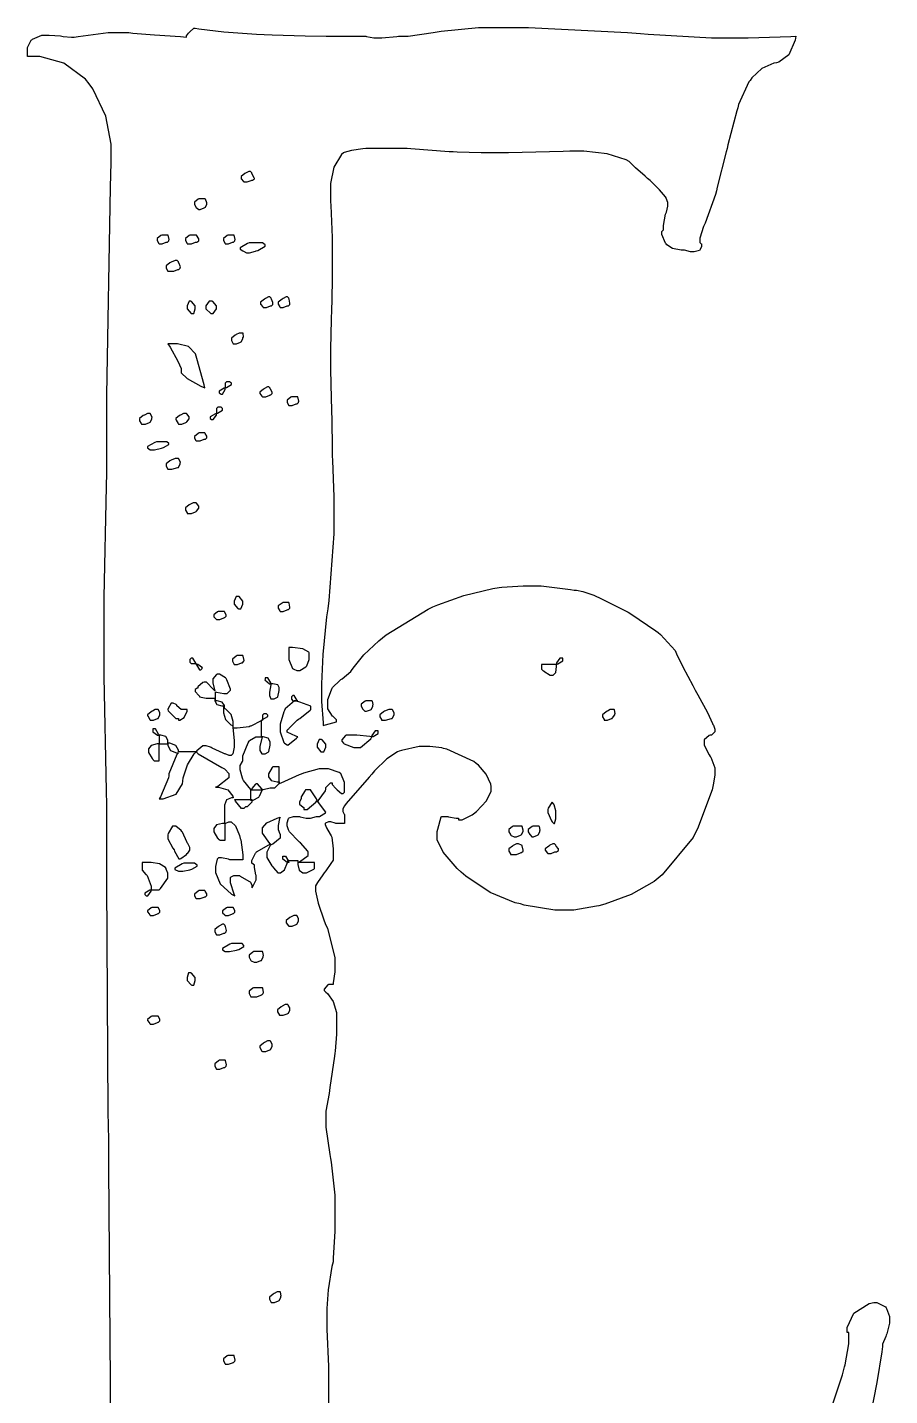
# Model space of a CAD drawing. Extents: x 55 to 302, y 40 to 307.
# Drawn here: x 256.8 to 291.2, y 88.8 to 143.5 of the extents above; entities that cross this region are included whole.
import ezdxf

# ---------------------------------------------------------------- set-up
doc = ezdxf.new("R2010")
doc.units = 0
doc.header["$MEASUREMENT"] = 0

msp = doc.modelspace()

# ---------------------------------------------------------------- linework, layer by layer
at = {"color": 32}
for points in [[(260.103, 86.184), (260.103, 89.4031), (260.041, 97.9495), (260.033, 99.0604), (260.015, 100.172), (259.961, 109.367), (259.961, 112.43), (259.944, 112.995), (259.857, 117.547), (259.857, 119.063), (259.857, 120.722), (259.944, 125.14), (259.961, 125.695), (259.961, 128.791), (260.112, 137.09), (260.138, 138.077), (260.138, 138.429), (260.138, 138.806), (259.921, 139.93), (259.406, 141.024), (259.256, 141.217), (259.106, 141.403), (258.241, 142.041), (257.283, 142.31), (256.963, 142.31), (256.786, 142.31), (256.786, 142.558), (256.786, 142.664), (256.937, 142.965), (256.963, 142.981), (256.989, 143.009), (257.365, 143.158), (257.492, 143.158), (257.659, 143.158), (258.109, 143.131), (258.163, 143.122), (258.215, 143.113), (258.546, 143.087), (258.656, 143.087), (258.815, 143.113), (260.018, 143.264), (260.42, 143.264), (260.843, 143.264), (260.993, 143.246), (261.857, 143.176), (262.898, 143.105), (263.136, 143.087), (263.136, 143.131), (263.224, 143.246), (263.242, 143.264), (263.269, 143.29), (263.434, 143.44), (263.489, 143.44), (263.639, 143.414), (264.627, 143.29), (265.932, 143.202), (266.241, 143.192), (266.558, 143.176), (267.881, 143.131), (268.715, 143.122), (268.993, 143.122), (270.298, 143.122), (270.324, 143.105), (270.622, 143.051), (270.721, 143.051), (270.941, 143.051), (271.533, 143.113), (271.603, 143.122), (271.99, 143.122), (272.996, 143.272), (273.156, 143.298), (273.305, 143.326), (274.806, 143.474), (275.307, 143.474), (276.797, 143.474), (280.757, 143.272), (281.27, 143.228), (281.579, 143.202), (284.098, 143.051), (284.938, 143.051), (285.572, 143.051), (287.275, 143.113), (287.478, 143.122), (287.452, 142.963), (287.196, 142.382), (286.799, 142.081), (286.702, 142.063), (286.596, 142.047), (286.119, 141.83), (285.714, 141.456), (285.644, 141.358), (285.6, 141.305), (285.185, 140.389), (285.151, 140.265), (285.115, 140.142), (284.762, 138.783), (284.728, 138.642), (284.692, 138.501), (284.337, 137.09), (284.303, 136.948), (284.267, 136.808), (283.854, 135.661), (283.81, 135.573), (283.782, 135.52), (283.633, 135.057), (283.633, 134.902), (283.633, 134.885), (283.686, 134.831), (283.704, 134.831), (283.704, 134.761), (283.704, 134.714), (283.62, 134.572), (283.417, 134.515), (283.351, 134.515), (283.263, 134.515), (283.024, 134.577), (282.998, 134.585), (282.887, 134.585), (282.552, 134.643), (282.319, 134.787), (282.292, 134.831), (282.265, 134.859), (282.116, 135.21), (282.116, 135.326), (282.186, 135.396), (282.186, 135.564), (282.274, 136.014), (282.292, 136.066), (282.309, 136.094), (282.363, 136.338), (282.363, 136.419), (282.363, 136.481), (282.301, 136.657), (282.292, 136.665), (282.265, 136.71), (282.028, 136.988), (281.649, 137.355), (281.553, 137.443), (281.455, 137.531), (281.076, 137.871), (280.837, 138.086), (280.811, 138.113), (280.695, 138.184), (279.937, 138.431), (279.005, 138.535), (278.694, 138.535), (278.448, 138.535), (278.183, 138.519), (276, 138.465), (275.273, 138.465), (274.902, 138.465), (273.95, 138.493), (273.792, 138.501), (273.631, 138.511), (272.096, 138.625), (271.956, 138.642), (270.298, 138.642), (270.182, 138.625), (269.725, 138.553), (269.442, 138.483), (269.416, 138.465), (269.328, 138.395), (269.019, 137.888), (268.887, 137.236), (268.887, 137.018), (268.887, 136.525), (268.903, 136.367), (268.957, 135.084), (268.957, 134.655), (268.957, 133.809), (268.957, 133.342), (268.931, 132.081), (268.923, 131.939), (268.913, 131.798), (268.887, 130.634), (268.887, 130.245), (268.887, 129.814), (268.913, 128.668), (268.923, 128.517), (268.931, 128.368), (268.957, 126.866), (268.957, 126.365), (268.975, 126.18), (269.029, 124.732), (269.029, 124.248), (269.029, 123.252), (268.825, 120.588), (268.781, 120.261), (268.737, 119.936), (268.591, 118.437), (268.534, 117.267), (268.534, 116.876), (268.534, 116.558), (268.595, 115.703), (268.604, 115.605), (268.692, 115.623), (269.133, 115.743), (269.133, 115.781), (269.133, 115.825), (269.019, 115.941), (268.993, 115.958), (268.966, 115.976), (268.789, 116.266), (268.781, 116.31), (268.781, 116.487), (268.781, 116.637), (268.931, 117.026), (268.957, 117.086), (268.975, 117.114), (269.266, 117.405), (269.31, 117.439), (269.354, 117.467), (269.707, 117.758), (269.735, 117.792), (269.795, 117.89), (270.218, 118.419), (270.819, 118.984), (270.969, 119.098), (271.118, 119.222), (272.794, 120.245), (272.98, 120.333), (273.173, 120.421), (274.209, 120.788), (275.369, 121.065), (275.626, 121.109), (275.73, 121.127), (276.578, 121.179), (276.86, 121.179), (277.301, 121.179), (278.474, 121.03), (278.624, 121.003), (278.711, 121.003), (278.971, 120.946), (279.4, 120.8), (279.506, 120.756), (279.611, 120.712), (280.669, 120.183), (280.775, 120.121), (280.881, 120.06), (281.887, 119.381), (281.976, 119.309), (282.064, 119.239), (282.654, 118.595), (282.681, 118.533), (282.707, 118.463), (282.962, 117.948), (283.359, 117.202), (283.457, 117.016), (283.562, 116.832), (283.942, 116.118), (284.145, 115.685), (284.163, 115.641), (284.179, 115.615), (284.233, 115.449), (284.233, 115.394), (284.233, 115.35), (284.1, 115.218), (284.056, 115.218), (284.012, 115.2), (283.81, 115.028), (283.81, 114.97), (283.81, 114.821), (284.012, 114.432), (284.056, 114.37), (284.082, 114.344), (284.233, 113.914), (284.233, 113.771), (284.233, 113.622), (284.171, 113.234), (284.163, 113.171), (284.135, 113.031), (283.545, 111.47), (283.457, 111.301), (283.369, 111.135), (282.134, 109.634), (281.976, 109.502), (281.816, 109.379), (280.899, 108.85), (279.841, 108.463), (279.612, 108.409), (279.506, 108.383), (278.605, 108.233), (278.306, 108.233), (277.847, 108.233), (276.63, 108.435), (276.472, 108.479), (276.268, 108.523), (275.263, 108.93), (274.293, 109.583), (274.108, 109.75), (273.949, 109.892), (273.393, 110.539), (273.156, 111.031), (273.156, 111.195), (273.156, 111.372), (273.173, 111.46), (273.315, 111.955), (273.333, 111.971), (273.579, 111.971), (273.605, 111.955), (273.903, 111.901), (274.002, 111.901), (274.002, 111.831), (274.151, 111.831), (274.548, 112.033), (274.602, 112.077), (274.716, 112.165), (275.125, 112.59), (275.307, 112.974), (275.307, 113.101), (275.307, 113.171), (275.289, 113.26), (275.113, 113.657), (274.796, 114.017), (274.708, 114.088), (274.62, 114.16), (273.535, 114.662), (273.403, 114.689), (273.341, 114.706), (272.857, 114.759), (272.697, 114.759), (272.433, 114.759), (271.727, 114.61), (271.639, 114.583), (271.567, 114.556), (271.144, 114.27), (270.651, 113.789), (270.545, 113.665), (270.439, 113.542), (269.522, 112.484), (269.452, 112.396), (269.434, 112.378), (269.382, 112.259), (269.382, 112.219), (269.382, 112.175), (269.442, 112.061), (269.452, 112.043), (269.452, 111.69), (269.099, 111.69), (269.072, 111.708), (268.906, 111.76), (268.853, 111.76), (268.809, 111.76), (268.692, 111.7), (268.676, 111.69), (268.676, 111.649), (268.733, 111.522), (268.879, 111.267), (268.923, 111.195), (268.939, 111.143), (268.993, 110.68), (268.993, 110.526), (268.993, 110.279), (268.993, 110.232), (268.909, 110.089), (268.701, 109.794), (268.64, 109.714), (268.578, 109.635), (268.37, 109.34), (268.288, 109.197), (268.288, 109.149), (268.288, 108.99), (268.392, 108.511), (268.639, 107.801), (268.71, 107.633), (268.771, 107.51), (269.063, 106.332), (269.063, 105.94), (269.063, 105.773), (269.001, 105.322), (268.993, 105.268), (268.817, 105.268), (268.789, 105.252), (268.64, 105.079), (268.64, 105.022), (268.71, 104.951), (268.771, 104.907), (269.001, 104.586), (269.124, 104.14), (269.133, 104.033), (269.133, 103.54), (269.133, 103.285), (269.072, 102.606), (269.063, 102.518), (269.045, 102.395), (268.869, 101.151), (268.853, 101.035), (268.835, 100.912), (268.71, 100.211), (268.71, 99.9765), (268.71, 99.5634), (268.859, 98.4691), (268.887, 98.3188), (268.913, 98.1699), (269.063, 96.8541), (269.063, 96.4145), (269.063, 95.8151), (269.063, 95.4098), (269.001, 94.3335), (268.993, 94.1917), (268.949, 93.9987), (268.803, 93.0674), (268.746, 92.323), (268.746, 92.075), (268.746, 91.5017), (268.807, 90.012), (268.817, 89.7819), (268.817, 88.864), (268.817, 88.3348)], [(288.324, 86.6429), (289.33, 89.6772), (289.418, 89.9943), (289.445, 90.0825), (289.595, 90.9161), (289.595, 91.1931), (289.595, 91.3694), (289.524, 91.3694), (289.524, 91.5624), (289.789, 92.1413), (290.406, 92.5241), (290.583, 92.5682), (290.705, 92.5682), (291.05, 92.3932), (291.078, 92.3576), (291.094, 92.323), (291.218, 92.0048), (291.218, 91.8986), (291.218, 91.7402), (291.104, 91.3172), (291.078, 91.2633), (291.06, 91.211), (290.935, 90.9066), (290.935, 90.8043), (290.908, 90.5937), (290.705, 89.377), (290.432, 87.9479)]]:
    msp.add_lwpolyline(points, dxfattribs=at)
for points in [[(265.748, 137.654), (265.748, 137.672), (265.694, 137.724), (265.678, 137.724), (265.634, 137.724), (265.517, 137.663), (265.501, 137.654), (265.473, 137.637), (265.325, 137.517), (265.325, 137.477), (265.325, 137.433), (265.412, 137.319), (265.429, 137.301), (265.501, 137.301), (265.562, 137.301), (265.72, 137.363), (265.748, 137.371), (265.774, 137.371), (265.854, 137.425), (265.854, 137.443), (265.844, 137.469), (265.756, 137.637), (265.748, 137.654)], [(263.878, 136.631), (263.631, 136.631), (263.604, 136.615), (263.455, 136.495), (263.455, 136.455), (263.455, 136.411), (263.515, 136.296), (263.525, 136.278), (263.631, 136.208), (263.692, 136.208), (263.85, 136.27), (263.878, 136.278), (263.894, 136.296), (263.948, 136.416), (263.948, 136.455), (263.956, 136.473), (263.894, 136.615), (263.878, 136.631)], [(262.396, 135.184), (262.15, 135.184), (262.122, 135.168), (261.973, 135.048), (261.973, 135.008), (261.973, 134.964), (262.034, 134.849), (262.044, 134.831), (262.114, 134.831), (262.175, 134.831), (262.333, 134.893), (262.36, 134.902), (262.377, 134.902), (262.431, 134.955), (262.431, 134.973), (262.449, 135), (262.413, 135.176), (262.396, 135.184)], [(263.525, 135.184), (263.278, 135.184), (263.251, 135.168), (263.102, 135.048), (263.102, 135.008), (263.102, 134.964), (263.163, 134.849), (263.172, 134.831), (263.278, 134.831), (263.339, 134.831), (263.497, 134.893), (263.525, 134.902), (263.551, 134.902), (263.631, 134.955), (263.631, 134.973), (263.631, 135.027), (263.542, 135.176), (263.525, 135.184)], [(265.042, 135.184), (264.796, 135.184), (264.768, 135.168), (264.619, 135.048), (264.619, 135.008), (264.619, 134.964), (264.68, 134.849), (264.69, 134.831), (264.76, 134.831), (264.82, 134.831), (264.979, 134.893), (265.006, 134.902), (265.023, 134.902), (265.077, 134.955), (265.077, 134.973), (265.085, 135), (265.05, 135.176), (265.042, 135.184)], [(266.171, 134.867), (265.642, 134.867), (265.58, 134.841), (265.289, 134.676), (265.289, 134.621), (265.395, 134.549), (265.412, 134.533), (265.532, 134.479), (265.571, 134.479), (265.66, 134.479), (265.897, 134.541), (265.924, 134.549), (265.985, 134.567), (266.277, 134.74), (266.277, 134.797), (266.171, 134.867)], [(262.819, 134.092), (262.819, 134.109), (262.766, 134.162), (262.749, 134.162), (262.687, 134.162), (262.529, 134.101), (262.503, 134.092), (262.475, 134.074), (262.326, 133.955), (262.326, 133.915), (262.326, 133.871), (262.387, 133.756), (262.396, 133.739), (262.573, 133.739), (262.634, 133.739), (262.792, 133.801), (262.819, 133.809), (262.836, 133.809), (262.89, 133.863), (262.89, 133.879), (262.898, 133.907), (262.836, 134.074), (262.819, 134.092)], [(263.172, 132.292), (263.172, 132.231), (263.321, 132.055), (263.349, 132.045), (263.419, 132.045), (263.435, 132.045), (263.489, 132.231), (263.489, 132.292), (263.489, 132.354), (263.339, 132.53), (263.313, 132.538), (263.242, 132.538), (263.242, 132.538), (263.172, 132.354), (263.172, 132.292)], [(264.337, 132.292), (264.337, 132.354), (264.186, 132.53), (264.16, 132.538), (264.09, 132.538), (264.046, 132.538), (263.914, 132.354), (263.914, 132.292), (263.914, 132.231), (264.116, 132.055), (264.16, 132.045), (264.204, 132.045), (264.337, 132.231), (264.337, 132.292)], [(266.524, 132.644), (266.524, 132.662), (266.47, 132.715), (266.453, 132.715), (266.409, 132.715), (266.294, 132.654), (266.277, 132.644), (266.25, 132.628), (266.101, 132.508), (266.101, 132.468), (266.101, 132.424), (266.189, 132.31), (266.207, 132.292), (266.277, 132.292), (266.338, 132.292), (266.496, 132.354), (266.524, 132.362), (266.54, 132.362), (266.594, 132.416), (266.594, 132.432), (266.594, 132.486), (266.54, 132.628), (266.524, 132.644)], [(267.229, 132.644), (267.229, 132.662), (267.176, 132.715), (267.159, 132.715), (267.115, 132.715), (266.999, 132.654), (266.983, 132.644), (266.955, 132.628), (266.806, 132.508), (266.806, 132.468), (266.806, 132.424), (266.867, 132.31), (266.876, 132.292), (266.947, 132.292), (267.007, 132.292), (267.167, 132.354), (267.193, 132.362), (267.211, 132.362), (267.265, 132.416), (267.265, 132.432), (267.273, 132.46), (267.237, 132.628), (267.229, 132.644)], [(265.395, 131.269), (265.289, 131.269), (265.245, 131.269), (265.129, 131.207), (265.113, 131.197), (265.085, 131.181), (264.936, 131.061), (264.936, 131.021), (264.936, 130.977), (264.997, 130.863), (265.006, 130.845), (265.077, 130.845), (265.139, 130.845), (265.297, 130.908), (265.325, 130.917), (265.341, 130.934), (265.395, 131.054), (265.395, 131.093), (265.412, 131.111), (265.403, 131.261), (265.395, 131.269)], [(263.878, 129.081), (263.85, 129.197), (263.551, 130.255), (263.525, 130.351), (263.497, 130.44), (263.216, 130.73), (262.786, 130.845), (262.643, 130.845), (262.396, 130.845), (262.485, 130.704), (262.793, 130.154), (262.926, 129.853), (262.926, 129.752), (262.926, 129.679), (263.163, 129.457), (263.718, 129.153), (263.878, 129.081)], [(264.69, 129.081), (264.645, 129.064), (264.443, 128.945), (264.443, 128.904), (264.443, 128.888), (264.521, 128.834), (264.547, 128.834), (264.582, 128.834), (264.69, 129.02), (264.69, 129.081), (264.734, 129.099), (264.936, 129.219), (264.936, 129.257), (264.936, 129.275), (264.856, 129.329), (264.83, 129.329), (264.76, 129.329), (264.742, 129.329), (264.69, 129.275), (264.69, 129.257), (264.69, 129.081)], [(266.171, 128.728), (266.241, 128.728), (266.302, 128.728), (266.462, 128.791), (266.488, 128.8), (266.506, 128.8), (266.56, 128.853), (266.56, 128.87), (266.56, 128.914), (266.496, 129.03), (266.488, 129.046), (266.488, 129.064), (266.434, 129.117), (266.417, 129.117), (266.373, 129.117), (266.258, 129.056), (266.241, 129.046), (266.214, 129.03), (266.065, 128.91), (266.065, 128.87), (266.073, 128.862), (266.153, 128.746), (266.171, 128.728)], [(267.582, 128.728), (267.335, 128.728), (267.308, 128.712), (267.159, 128.592), (267.159, 128.552), (267.159, 128.507), (267.22, 128.393), (267.229, 128.375), (267.299, 128.375), (267.36, 128.375), (267.52, 128.439), (267.546, 128.447), (267.564, 128.447), (267.618, 128.501), (267.618, 128.517), (267.626, 128.545), (267.59, 128.72), (267.582, 128.728)], [(261.691, 128.058), (261.621, 128.058), (261.577, 128.058), (261.461, 127.998), (261.444, 127.988), (261.416, 127.972), (261.268, 127.852), (261.268, 127.812), (261.268, 127.768), (261.328, 127.653), (261.338, 127.635), (261.444, 127.635), (261.505, 127.635), (261.663, 127.697), (261.691, 127.706), (261.707, 127.724), (261.761, 127.843), (261.761, 127.882), (261.769, 127.9), (261.707, 128.042), (261.691, 128.058)], [(262.819, 127.635), (262.89, 127.635), (262.95, 127.635), (263.11, 127.697), (263.136, 127.706), (263.154, 127.724), (263.242, 127.843), (263.242, 127.882), (263.242, 127.926), (263.154, 128.042), (263.136, 128.058), (263.066, 128.058), (263.022, 128.058), (262.906, 127.998), (262.89, 127.988), (262.862, 127.972), (262.713, 127.852), (262.713, 127.812), (262.722, 127.795), (262.81, 127.653), (262.819, 127.635)], [(264.337, 128.058), (264.381, 128.076), (264.583, 128.196), (264.583, 128.235), (264.583, 128.253), (264.53, 128.305), (264.513, 128.305), (264.407, 128.305), (264.389, 128.305), (264.337, 128.253), (264.337, 128.235), (264.337, 128.058), (264.293, 128.042), (264.09, 127.922), (264.09, 127.882), (264.09, 127.865), (264.142, 127.812), (264.16, 127.812), (264.204, 127.812), (264.337, 127.998), (264.337, 128.058)], [(263.525, 126.964), (263.631, 126.964), (263.692, 126.964), (263.85, 127.028), (263.878, 127.036), (263.894, 127.036), (263.948, 127.09), (263.948, 127.106), (263.948, 127.15), (263.886, 127.266), (263.878, 127.283), (263.631, 127.283), (263.604, 127.266), (263.455, 127.146), (263.455, 127.106), (263.455, 127.072), (263.515, 126.974), (263.525, 126.964)], [(261.691, 126.611), (261.761, 126.611), (261.866, 126.611), (262.14, 126.675), (262.184, 126.683), (262.228, 126.701), (262.431, 126.821), (262.431, 126.86), (262.36, 126.93), (261.938, 126.93), (261.875, 126.904), (261.585, 126.738), (261.585, 126.683), (261.691, 126.611)], [(262.819, 126.258), (262.749, 126.258), (262.687, 126.258), (262.529, 126.198), (262.503, 126.188), (262.475, 126.172), (262.326, 126.052), (262.326, 126.012), (262.326, 125.968), (262.387, 125.853), (262.396, 125.835), (262.467, 125.835), (262.555, 125.835), (262.792, 125.898), (262.819, 125.906), (262.836, 125.924), (262.89, 126.044), (262.89, 126.082), (262.898, 126.1), (262.836, 126.25), (262.819, 126.258)], [(263.525, 124.495), (263.455, 124.495), (263.411, 124.495), (263.295, 124.434), (263.278, 124.424), (263.251, 124.408), (263.102, 124.288), (263.102, 124.248), (263.102, 124.204), (263.163, 124.09), (263.172, 124.072), (263.278, 124.072), (263.339, 124.072), (263.497, 124.134), (263.525, 124.142), (263.542, 124.16), (263.631, 124.28), (263.631, 124.318), (263.631, 124.362), (263.542, 124.478), (263.525, 124.495)], [(265.042, 120.51), (265.042, 120.448), (265.191, 120.271), (265.219, 120.261), (265.289, 120.261), (265.315, 120.261), (265.395, 120.448), (265.395, 120.51), (265.395, 120.571), (265.245, 120.748), (265.219, 120.756), (265.148, 120.756), (265.121, 120.756), (265.042, 120.571), (265.042, 120.51)], [(267.229, 120.51), (266.983, 120.51), (266.955, 120.492), (266.806, 120.373), (266.806, 120.333), (266.806, 120.289), (266.867, 120.174), (266.876, 120.157), (266.947, 120.157), (267.007, 120.157), (267.167, 120.219), (267.193, 120.227), (267.211, 120.227), (267.265, 120.281), (267.265, 120.297), (267.273, 120.325), (267.237, 120.492), (267.229, 120.51)], [(264.337, 119.838), (264.407, 119.838), (264.468, 119.838), (264.626, 119.9), (264.654, 119.908), (264.67, 119.908), (264.724, 119.962), (264.724, 119.98), (264.724, 120.025), (264.662, 120.139), (264.654, 120.157), (264.407, 120.157), (264.379, 120.139), (264.231, 120.02), (264.231, 119.98), (264.231, 119.946), (264.319, 119.848), (264.337, 119.838)], [(267.229, 118.71), (267.229, 118.357), (267.229, 118.234), (267.378, 117.873), (267.406, 117.864), (267.422, 117.846), (267.542, 117.792), (267.582, 117.792), (267.67, 117.792), (267.907, 117.942), (267.935, 117.968), (267.951, 117.986), (268.041, 118.238), (268.041, 118.321), (268.041, 118.497), (268.023, 118.533), (267.781, 118.658), (267.367, 118.71), (267.229, 118.71)], [(263.525, 118.04), (263.507, 118.084), (263.387, 118.287), (263.349, 118.287), (263.331, 118.287), (263.278, 118.234), (263.278, 118.217), (263.278, 118.145), (263.278, 118.128), (263.331, 118.074), (263.349, 118.074), (263.525, 118.074), (263.542, 118.03), (263.662, 117.828), (263.701, 117.828), (263.718, 117.828), (263.772, 117.881), (263.772, 117.898), (263.773, 117.902), (263.587, 118.04), (263.525, 118.04)], [(265.395, 118.393), (265.148, 118.393), (265.121, 118.375), (264.972, 118.256), (264.972, 118.217), (264.972, 118.172), (265.032, 118.058), (265.042, 118.04), (265.113, 118.04), (265.173, 118.04), (265.332, 118.102), (265.359, 118.11), (265.376, 118.11), (265.429, 118.164), (265.429, 118.181), (265.438, 118.199), (265.403, 118.375), (265.395, 118.393)], [(277.919, 118.04), (277.319, 118.04), (277.319, 117.864), (277.319, 117.846), (277.372, 117.792), (277.39, 117.792), (277.406, 117.766), (277.658, 117.615), (277.742, 117.615), (277.777, 117.615), (277.883, 117.723), (277.919, 117.961), (277.919, 118.04), (277.963, 118.058), (278.165, 118.178), (278.165, 118.217), (278.165, 118.287), (278.095, 118.287), (278.051, 118.287), (277.919, 118.102), (277.919, 118.04)], [(267.582, 110.137), (267.582, 110.059), (267.638, 109.82), (267.781, 109.714), (267.829, 109.714), (267.933, 109.714), (268.225, 109.864), (268.252, 109.89), (268.252, 110.137), (267.582, 110.137), (267.652, 110.164), (268.005, 110.409), (268.005, 110.49), (268.005, 110.56), (267.987, 110.588), (267.696, 110.914), (267.652, 110.949), (267.608, 110.985), (267.255, 111.363), (267.229, 111.408), (267.211, 111.435), (267.159, 111.601), (267.159, 111.654), (267.159, 111.716), (267.22, 111.893), (267.229, 111.901), (267.246, 111.919), (267.418, 111.971), (267.476, 111.971), (267.652, 111.971), (267.678, 111.955), (267.922, 111.901), (268.005, 111.901), (268.093, 111.901), (268.33, 111.963), (268.358, 111.971), (268.446, 111.971), (268.692, 112.121), (268.71, 112.147), (268.71, 112.147), (268.418, 112.528), (268.358, 112.572), (268.402, 112.59), (268.692, 112.995), (268.71, 113.065), (268.71, 113.127), (268.895, 113.312), (268.957, 113.312), (268.957, 113.251), (269.107, 113.093), (269.133, 113.065), (269.16, 113.039), (269.325, 112.889), (269.382, 112.889), (269.398, 112.889), (269.452, 112.943), (269.452, 112.959), (269.452, 113.206), (269.452, 113.33), (269.302, 113.692), (269.276, 113.701), (269.232, 113.728), (268.814, 113.877), (268.676, 113.877), (268.438, 113.877), (267.811, 113.701), (267.722, 113.665), (267.634, 113.63), (266.902, 113.304), (266.84, 113.278), (266.84, 113.947), (266.594, 113.947), (266.566, 113.921), (266.417, 113.677), (266.417, 113.594), (266.417, 113.548), (266.524, 113.406), (266.761, 113.348), (266.84, 113.348), (266.84, 113.287), (266.654, 113.101), (266.594, 113.101), (266.488, 113.101), (266.197, 113.039), (266.171, 113.029), (266.153, 113.073), (265.981, 113.278), (265.924, 113.278), (265.897, 113.26), (265.748, 113.087), (265.748, 113.029), (265.704, 113.047), (265.412, 113.401), (265.395, 113.454), (265.377, 113.498), (265.289, 113.836), (265.289, 113.947), (265.289, 114.009), (265.377, 114.168), (265.395, 114.194), (265.395, 114.388), (265.598, 114.909), (265.642, 114.97), (265.658, 114.997), (265.91, 115.146), (265.994, 115.146), (266.171, 115.146), (266.153, 115.094), (266.065, 114.763), (266.065, 114.653), (266.065, 114.609), (266.143, 114.476), (266.171, 114.476), (266.241, 114.476), (266.285, 114.476), (266.399, 114.538), (266.417, 114.547), (266.434, 114.565), (266.488, 114.817), (266.488, 114.899), (266.488, 114.948), (266.404, 115.09), (266.201, 115.146), (266.135, 115.146), (266.135, 115.817), (266.179, 115.835), (266.383, 115.955), (266.383, 115.994), (266.383, 116.012), (266.329, 116.064), (266.311, 116.064), (266.241, 116.064), (266.223, 116.064), (266.171, 116.012), (266.171, 115.994), (266.171, 115.817), (266.127, 115.791), (265.712, 115.58), (265.678, 115.571), (265.642, 115.553), (265.165, 115.499), (265.006, 115.499), (265.006, 115.675), (265.006, 115.768), (264.922, 116.042), (264.714, 116.25), (264.654, 116.276), (264.654, 116.346), (264.654, 116.395), (264.57, 116.537), (264.367, 116.593), (264.301, 116.593), (264.301, 116.946), (264.345, 116.929), (264.629, 116.876), (264.724, 116.876), (264.768, 116.876), (264.9, 117.008), (264.9, 117.052), (264.9, 117.052), (264.75, 117.431), (264.724, 117.475), (264.698, 117.503), (264.452, 117.651), (264.371, 117.651), (264.345, 117.635), (264.195, 117.463), (264.195, 117.405), (264.195, 117.3), (264.257, 117.026), (264.267, 116.982), (264.222, 117.035), (263.937, 117.335), (263.842, 117.335), (263.798, 117.317), (263.595, 117.144), (263.595, 117.086), (263.568, 117.086), (263.489, 117.034), (263.489, 117.016), (263.489, 116.955), (263.639, 116.797), (263.665, 116.769), (263.665, 116.753), (263.93, 116.699), (264.018, 116.699), (264.267, 116.699), (264.267, 116.629), (264.267, 116.582), (264.349, 116.439), (264.552, 116.381), (264.619, 116.381), (264.619, 116.204), (264.619, 116.114), (264.702, 115.839), (264.91, 115.632), (264.972, 115.605), (264.988, 115.517), (265.042, 115.001), (265.042, 114.829), (265.042, 114.741), (264.988, 114.476), (264.972, 114.476), (264.972, 114.46), (264.918, 114.406), (264.9, 114.406), (264.838, 114.406), (264.68, 114.468), (264.654, 114.476), (264.609, 114.494), (264.168, 114.697), (264.124, 114.723), (264.097, 114.741), (263.931, 114.793), (263.878, 114.793), (263.79, 114.793), (263.551, 114.591), (263.525, 114.547), (262.819, 114.547), (262.819, 114.612), (262.713, 114.803), (262.475, 114.899), (262.396, 114.899), (262.396, 114.97), (262.396, 115.018), (262.312, 115.16), (262.11, 115.218), (262.044, 115.218), (262.026, 115.262), (261.906, 115.465), (261.867, 115.465), (261.797, 115.465), (261.797, 115.394), (261.797, 115.35), (261.982, 115.218), (262.044, 115.218), (262.044, 114.865), (261.964, 114.865), (261.725, 114.807), (261.621, 114.665), (261.621, 114.617), (261.621, 114.529), (261.769, 114.282), (261.797, 114.264), (261.797, 114.248), (261.849, 114.194), (261.867, 114.194), (262.044, 114.194), (262.044, 114.865), (262.396, 114.865), (262.396, 114.802), (262.501, 114.61), (262.739, 114.512), (262.819, 114.512), (262.757, 114.442), (262.439, 113.675), (262.431, 113.594), (262.421, 113.506), (262.096, 112.748), (262.044, 112.677), (262.214, 112.677), (262.73, 112.859), (262.986, 113.268), (262.996, 113.382), (263.012, 113.506), (263.18, 114.031), (263.453, 114.468), (263.525, 114.547), (263.613, 114.476), (264.556, 113.921), (264.654, 113.877), (264.68, 113.851), (264.83, 113.685), (264.83, 113.63), (264.83, 113.508), (264.389, 113.171), (264.301, 113.135), (264.422, 113.135), (264.786, 113.031), (264.988, 112.784), (265.006, 112.713), (264.939, 112.713), (264.736, 112.63), (264.654, 112.427), (264.654, 112.36), (264.654, 111.69), (264.574, 111.69), (264.335, 111.632), (264.231, 111.49), (264.231, 111.442), (264.231, 111.354), (264.379, 111.107), (264.407, 111.089), (264.407, 111.073), (264.486, 111.019), (264.513, 111.019), (264.69, 111.019), (264.69, 111.69), (264.706, 111.708), (264.826, 111.76), (264.866, 111.76), (264.925, 111.76), (265.103, 111.598), (265.261, 111.205), (265.289, 111.089), (265.305, 111.037), (265.395, 110.442), (265.395, 110.243), (264.866, 110.243), (264.822, 110.261), (264.536, 110.313), (264.443, 110.313), (264.425, 110.313), (264.371, 110.261), (264.371, 110.243), (264.353, 110.217), (264.301, 109.973), (264.301, 109.89), (264.301, 109.737), (264.489, 109.277), (264.944, 108.868), (265.077, 108.796), (265.05, 108.868), (264.9, 109.318), (264.9, 109.467), (264.9, 109.538), (264.918, 109.555), (265.037, 109.608), (265.077, 109.608), (265.253, 109.608), (265.279, 109.591), (265.634, 109.389), (265.678, 109.361), (265.694, 109.345), (265.748, 109.225), (265.748, 109.185), (265.748, 109.115), (265.774, 109.142), (265.924, 109.44), (265.924, 109.538), (265.924, 109.608), (265.906, 109.635), (265.854, 109.933), (265.854, 110.031), (265.748, 110.103), (265.748, 110.208), (265.897, 110.5), (265.924, 110.526), (265.941, 110.553), (266.435, 110.844), (266.524, 110.878), (266.496, 110.834), (266.347, 110.55), (266.347, 110.455), (266.347, 110.333), (266.55, 109.996), (266.594, 109.96), (266.62, 109.916), (266.785, 109.714), (266.84, 109.714), (266.894, 109.714), (267.056, 109.842), (267.176, 110.129), (267.193, 110.207), (267.582, 110.207), (267.582, 110.137)], [(266.524, 117.263), (266.506, 117.307), (266.386, 117.511), (266.347, 117.511), (266.277, 117.511), (266.277, 117.439), (266.27, 117.42), (266.46, 117.263), (266.524, 117.263), (266.506, 117.219), (266.453, 116.935), (266.453, 116.84), (266.453, 116.796), (266.506, 116.663), (266.524, 116.663), (266.594, 116.663), (266.638, 116.663), (266.752, 116.725), (266.77, 116.733), (266.787, 116.751), (266.84, 117.004), (266.84, 117.086), (266.847, 117.117), (266.787, 117.228), (266.589, 117.263), (266.524, 117.263)], [(263.172, 116.24), (262.996, 116.24), (262.934, 116.24), (262.757, 116.391), (262.749, 116.417), (262.731, 116.435), (262.611, 116.487), (262.573, 116.487), (262.529, 116.487), (262.413, 116.284), (262.396, 116.24), (262.413, 116.188), (262.717, 115.888), (262.819, 115.888), (262.819, 115.817), (262.876, 115.817), (263.048, 115.923), (263.163, 116.17), (263.172, 116.24)], [(267.582, 115.146), (267.51, 115.174), (267.159, 115.339), (267.159, 115.394), (267.159, 115.412), (267.211, 115.465), (267.229, 115.465), (267.246, 115.492), (267.564, 115.817), (267.618, 115.852), (267.67, 115.888), (268.075, 116.214), (268.111, 116.24), (268.111, 116.31), (268.111, 116.373), (267.67, 116.531), (267.582, 116.557), (267.564, 116.601), (267.444, 116.805), (267.406, 116.805), (267.388, 116.805), (267.335, 116.751), (267.335, 116.733), (267.335, 116.663), (267.335, 116.647), (267.388, 116.593), (267.406, 116.593), (267.582, 116.593), (267.45, 116.593), (267.079, 116.266), (267.053, 116.204), (267.025, 116.144), (266.876, 115.66), (266.876, 115.499), (266.876, 115.35), (267.025, 114.927), (267.053, 114.899), (267.159, 114.829), (267.185, 114.821), (267.538, 115.094), (267.582, 115.146)], [(270.545, 116.593), (270.298, 116.593), (270.27, 116.576), (270.122, 116.457), (270.122, 116.417), (270.122, 116.373), (270.182, 116.258), (270.192, 116.24), (270.264, 116.17), (270.324, 116.17), (270.483, 116.232), (270.51, 116.24), (270.527, 116.258), (270.581, 116.378), (270.581, 116.417), (270.597, 116.435), (270.563, 116.576), (270.545, 116.593)], [(261.691, 115.817), (261.761, 115.817), (261.822, 115.817), (261.98, 115.879), (262.008, 115.888), (262.024, 115.905), (262.078, 116.025), (262.078, 116.064), (262.078, 116.108), (262.016, 116.224), (262.008, 116.24), (261.938, 116.24), (261.893, 116.24), (261.778, 116.18), (261.761, 116.17), (261.734, 116.153), (261.585, 116.034), (261.585, 115.994), (261.593, 115.985), (261.673, 115.835), (261.691, 115.817)], [(271.356, 116.24), (271.286, 116.24), (271.224, 116.24), (271.048, 116.18), (271.04, 116.17), (271.012, 116.153), (270.863, 116.034), (270.863, 115.994), (270.863, 115.95), (270.924, 115.835), (270.933, 115.817), (271.004, 115.817), (271.092, 115.817), (271.329, 115.879), (271.356, 115.888), (271.373, 115.905), (271.427, 116.025), (271.427, 116.064), (271.427, 116.108), (271.365, 116.232), (271.356, 116.24)], [(280.212, 116.24), (280.106, 116.24), (280.061, 116.24), (279.946, 116.18), (279.929, 116.17), (279.902, 116.153), (279.753, 116.034), (279.753, 115.994), (279.753, 115.95), (279.813, 115.835), (279.823, 115.817), (279.893, 115.817), (279.955, 115.817), (280.114, 115.879), (280.142, 115.888), (280.158, 115.905), (280.246, 116.025), (280.246, 116.064), (280.254, 116.082), (280.228, 116.232), (280.212, 116.24)], [(270.545, 115.146), (270.456, 115.164), (269.94, 115.218), (269.769, 115.218), (269.522, 115.218), (269.495, 115.2), (269.346, 115.028), (269.346, 114.97), (269.416, 114.899), (269.433, 114.873), (269.817, 114.723), (269.945, 114.723), (270.094, 114.723), (270.5, 115.076), (270.545, 115.146), (270.589, 115.164), (270.793, 115.284), (270.793, 115.322), (270.793, 115.394), (270.721, 115.394), (270.677, 115.394), (270.545, 115.208), (270.545, 115.146)], [(268.71, 114.793), (268.71, 114.855), (268.56, 115.033), (268.534, 115.042), (268.464, 115.042), (268.436, 115.042), (268.358, 114.855), (268.358, 114.793), (268.358, 114.733), (268.507, 114.556), (268.534, 114.547), (268.604, 114.547), (268.631, 114.547), (268.71, 114.733), (268.71, 114.793)], [(265.748, 112.606), (265.748, 112.546), (265.562, 112.36), (265.501, 112.36), (265.429, 112.29), (265.341, 112.29), (265.095, 112.582), (265.077, 112.642), (265.748, 112.642), (265.748, 112.606)], [(266.171, 113.029), (266.153, 113.003), (266.039, 112.766), (266.03, 112.748), (266.021, 112.73), (265.789, 112.606), (265.712, 112.606), (265.712, 113.029), (266.171, 113.029)], [(268.358, 112.606), (268.33, 112.678), (268.086, 113.029), (268.005, 113.029), (267.899, 113.029), (267.873, 113.003), (267.722, 112.759), (267.722, 112.677), (267.705, 112.66), (267.652, 112.54), (267.652, 112.5), (267.652, 112.456), (267.801, 112.342), (267.829, 112.324), (267.829, 112.254), (267.961, 112.254), (268.304, 112.546), (268.358, 112.606)], [(277.566, 112.254), (277.566, 112.131), (277.715, 111.796), (277.742, 111.76), (277.813, 111.69), (277.829, 111.69), (277.883, 111.876), (277.883, 111.937), (277.883, 112.113), (277.883, 112.201), (277.821, 112.431), (277.813, 112.466), (277.742, 112.536), (277.732, 112.528), (277.582, 112.298), (277.566, 112.254)], [(263.172, 110.49), (263.189, 110.508), (263.278, 110.628), (263.278, 110.666), (263.278, 110.728), (263.189, 110.887), (263.172, 110.913), (263.154, 110.957), (262.978, 111.337), (262.96, 111.372), (262.934, 111.408), (262.715, 111.584), (262.643, 111.584), (262.581, 111.584), (262.405, 111.293), (262.396, 111.231), (262.396, 111.082), (262.599, 110.702), (262.643, 110.632), (262.66, 110.579), (262.832, 110.279), (262.89, 110.279), (262.916, 110.289), (263.145, 110.455), (263.172, 110.49)], [(266.876, 111.937), (266.858, 111.893), (266.806, 111.609), (266.806, 111.514), (266.806, 111.452), (266.867, 111.275), (266.876, 111.265), (266.876, 111.195), (266.876, 111.107), (266.584, 110.86), (266.524, 110.842), (266.462, 110.896), (266.171, 111.306), (266.171, 111.442), (266.171, 111.511), (266.351, 111.716), (266.761, 111.902), (266.876, 111.937)], [(276.542, 111.584), (276.189, 111.584), (276.163, 111.567), (276.013, 111.447), (276.013, 111.408), (276.013, 111.363), (276.075, 111.249), (276.085, 111.231), (276.101, 111.215), (276.221, 111.161), (276.261, 111.161), (276.321, 111.161), (276.48, 111.223), (276.508, 111.231), (276.524, 111.249), (276.578, 111.369), (276.578, 111.408), (276.586, 111.426), (276.55, 111.567), (276.542, 111.584)], [(277.213, 111.584), (276.967, 111.584), (276.939, 111.567), (276.79, 111.447), (276.79, 111.408), (276.79, 111.363), (276.85, 111.249), (276.86, 111.231), (276.931, 111.161), (276.991, 111.161), (277.15, 111.223), (277.177, 111.231), (277.194, 111.249), (277.247, 111.369), (277.247, 111.408), (277.264, 111.426), (277.23, 111.567), (277.213, 111.584)], [(267.229, 110.137), (267.167, 110.137), (266.983, 110.269), (266.983, 110.313), (266.983, 110.383), (267.053, 110.383), (267.097, 110.383), (267.211, 110.181), (267.229, 110.137)], [(276.542, 110.808), (276.524, 110.826), (276.404, 110.878), (276.365, 110.878), (276.321, 110.878), (276.207, 110.818), (276.189, 110.808), (276.163, 110.79), (276.013, 110.672), (276.013, 110.632), (276.013, 110.588), (276.075, 110.473), (276.085, 110.455), (276.261, 110.455), (276.321, 110.455), (276.48, 110.517), (276.508, 110.526), (276.524, 110.526), (276.578, 110.579), (276.578, 110.596), (276.586, 110.623), (276.55, 110.8), (276.542, 110.808)], [(277.566, 110.49), (277.636, 110.49), (277.697, 110.49), (277.855, 110.552), (277.883, 110.56), (277.909, 110.56), (277.989, 110.614), (277.989, 110.632), (277.989, 110.676), (277.899, 110.79), (277.883, 110.808), (277.883, 110.826), (277.829, 110.878), (277.813, 110.878), (277.768, 110.878), (277.653, 110.818), (277.636, 110.808), (277.609, 110.79), (277.46, 110.672), (277.46, 110.632), (277.468, 110.623), (277.556, 110.5), (277.566, 110.49)], [(262.044, 109.044), (262.104, 109.098), (262.396, 109.507), (262.396, 109.644), (262.396, 109.706), (262.334, 109.864), (262.326, 109.89), (262.298, 109.934), (262.066, 110.08), (261.731, 110.137), (261.621, 110.137), (261.372, 110.137), (261.372, 109.89), (261.372, 109.83), (261.523, 109.653), (261.549, 109.644), (261.575, 109.618), (261.725, 109.188), (261.725, 109.044), (261.681, 109.026), (261.479, 108.908), (261.479, 108.868), (261.479, 108.85), (261.531, 108.796), (261.549, 108.796), (261.593, 108.796), (261.725, 108.982), (261.725, 109.044), (262.044, 109.044)], [(262.819, 109.784), (262.89, 109.784), (262.994, 109.784), (263.269, 109.846), (263.313, 109.854), (263.357, 109.872), (263.561, 109.992), (263.561, 110.031), (263.455, 110.103), (263.032, 110.103), (262.97, 110.076), (262.679, 109.911), (262.679, 109.854), (262.819, 109.784)], [(263.525, 108.692), (263.631, 108.692), (263.692, 108.692), (263.85, 108.753), (263.878, 108.762), (263.894, 108.762), (263.948, 108.815), (263.948, 108.832), (263.948, 108.876), (263.886, 108.992), (263.878, 109.008), (263.631, 109.008), (263.604, 108.992), (263.455, 108.872), (263.455, 108.832), (263.455, 108.797), (263.515, 108.709), (263.525, 108.692)], [(261.691, 108.02), (261.761, 108.02), (261.822, 108.02), (261.98, 108.082), (262.008, 108.09), (262.024, 108.09), (262.078, 108.144), (262.078, 108.162), (262.078, 108.206), (262.016, 108.321), (262.008, 108.339), (261.761, 108.339), (261.734, 108.321), (261.585, 108.202), (261.585, 108.162), (261.593, 108.154), (261.673, 108.038), (261.691, 108.02)], [(264.69, 108.02), (264.76, 108.02), (264.82, 108.02), (264.979, 108.082), (265.006, 108.09), (265.023, 108.09), (265.077, 108.144), (265.077, 108.162), (265.077, 108.206), (265.015, 108.321), (265.006, 108.339), (264.76, 108.339), (264.732, 108.321), (264.583, 108.202), (264.583, 108.162), (264.583, 108.128), (264.672, 108.038), (264.69, 108.02)], [(264.69, 107.597), (264.69, 107.615), (264.636, 107.667), (264.619, 107.667), (264.575, 107.667), (264.459, 107.607), (264.443, 107.597), (264.415, 107.581), (264.267, 107.461), (264.267, 107.421), (264.267, 107.377), (264.327, 107.262), (264.337, 107.244), (264.407, 107.244), (264.468, 107.244), (264.626, 107.307), (264.654, 107.315), (264.67, 107.315), (264.724, 107.369), (264.724, 107.385), (264.732, 107.413), (264.698, 107.581), (264.69, 107.597)], [(267.229, 107.597), (267.299, 107.597), (267.36, 107.597), (267.52, 107.659), (267.546, 107.667), (267.564, 107.685), (267.618, 107.805), (267.618, 107.844), (267.618, 107.888), (267.554, 108.004), (267.546, 108.02), (267.476, 108.02), (267.432, 108.02), (267.316, 107.96), (267.299, 107.95), (267.272, 107.933), (267.123, 107.813), (267.123, 107.774), (267.123, 107.73), (267.211, 107.607), (267.229, 107.597)], [(264.69, 106.575), (264.76, 106.575), (264.864, 106.575), (265.139, 106.637), (265.183, 106.645), (265.227, 106.663), (265.429, 106.783), (265.429, 106.821), (265.359, 106.892), (264.936, 106.892), (264.874, 106.866), (264.583, 106.7), (264.583, 106.645), (264.69, 106.575)], [(266.171, 106.575), (265.818, 106.575), (265.791, 106.557), (265.642, 106.438), (265.642, 106.398), (265.642, 106.354), (265.702, 106.24), (265.712, 106.222), (265.728, 106.204), (265.848, 106.15), (265.888, 106.15), (265.949, 106.15), (266.109, 106.214), (266.135, 106.222), (266.153, 106.24), (266.207, 106.36), (266.207, 106.398), (266.215, 106.416), (266.187, 106.557), (266.171, 106.575)], [(263.172, 105.481), (263.172, 105.42), (263.321, 105.243), (263.349, 105.234), (263.419, 105.234), (263.435, 105.234), (263.489, 105.42), (263.489, 105.481), (263.489, 105.543), (263.339, 105.719), (263.313, 105.727), (263.242, 105.727), (263.224, 105.727), (263.172, 105.543), (263.172, 105.481)], [(266.171, 105.128), (265.818, 105.128), (265.791, 105.111), (265.642, 104.991), (265.642, 104.951), (265.642, 104.907), (265.702, 104.793), (265.712, 104.775), (265.888, 104.775), (265.949, 104.775), (266.109, 104.837), (266.135, 104.845), (266.153, 104.845), (266.207, 104.899), (266.207, 104.915), (266.215, 104.943), (266.187, 105.111), (266.171, 105.128)], [(266.876, 104.033), (266.947, 104.033), (267.007, 104.033), (267.167, 104.097), (267.193, 104.105), (267.211, 104.123), (267.265, 104.243), (267.265, 104.282), (267.265, 104.326), (267.202, 104.44), (267.193, 104.458), (267.123, 104.458), (267.079, 104.458), (266.963, 104.396), (266.947, 104.386), (266.919, 104.37), (266.77, 104.25), (266.77, 104.21), (266.77, 104.166), (266.858, 104.043), (266.876, 104.033)], [(261.691, 103.681), (261.761, 103.681), (261.822, 103.681), (261.98, 103.744), (262.008, 103.753), (262.024, 103.753), (262.078, 103.806), (262.078, 103.823), (262.078, 103.867), (262.016, 103.983), (262.008, 103.999), (261.761, 103.999), (261.734, 103.983), (261.585, 103.863), (261.585, 103.823), (261.593, 103.814), (261.673, 103.699), (261.691, 103.681)], [(266.171, 102.588), (266.241, 102.588), (266.302, 102.588), (266.462, 102.65), (266.488, 102.658), (266.506, 102.676), (266.56, 102.796), (266.56, 102.835), (266.56, 102.879), (266.496, 102.995), (266.488, 103.011), (266.417, 103.011), (266.373, 103.011), (266.258, 102.95), (266.241, 102.941), (266.214, 102.924), (266.065, 102.804), (266.065, 102.765), (266.073, 102.748), (266.153, 102.598), (266.171, 102.588)], [(264.69, 102.235), (264.443, 102.235), (264.415, 102.219), (264.267, 102.099), (264.267, 102.059), (264.267, 102.015), (264.327, 101.901), (264.337, 101.883), (264.407, 101.883), (264.468, 101.883), (264.626, 101.945), (264.654, 101.953), (264.67, 101.953), (264.724, 102.006), (264.724, 102.023), (264.732, 102.051), (264.698, 102.227), (264.69, 102.235)], [(266.876, 92.9929), (266.806, 92.9929), (266.762, 92.9929), (266.646, 92.9308), (266.63, 92.921), (266.602, 92.9047), (266.453, 92.7848), (266.453, 92.7446), (266.453, 92.7005), (266.514, 92.5862), (266.524, 92.5682), (266.594, 92.5682), (266.654, 92.5682), (266.814, 92.6317), (266.84, 92.6401), (266.858, 92.6578), (266.912, 92.7777), (266.912, 92.8165), (266.92, 92.8342), (266.893, 92.9749), (266.876, 92.9929)], [(265.042, 90.4515), (264.796, 90.4515), (264.768, 90.4353), (264.619, 90.3153), (264.619, 90.2751), (264.619, 90.231), (264.68, 90.1167), (264.69, 90.0987), (264.76, 90.0987), (264.82, 90.0987), (264.979, 90.1622), (265.006, 90.1707), (265.023, 90.1707), (265.077, 90.2243), (265.077, 90.2409), (265.085, 90.2589), (265.05, 90.4353), (265.042, 90.4515)]]:
    msp.add_lwpolyline(points, close=True, dxfattribs=at)

doc.saveas('drawing.dxf')
